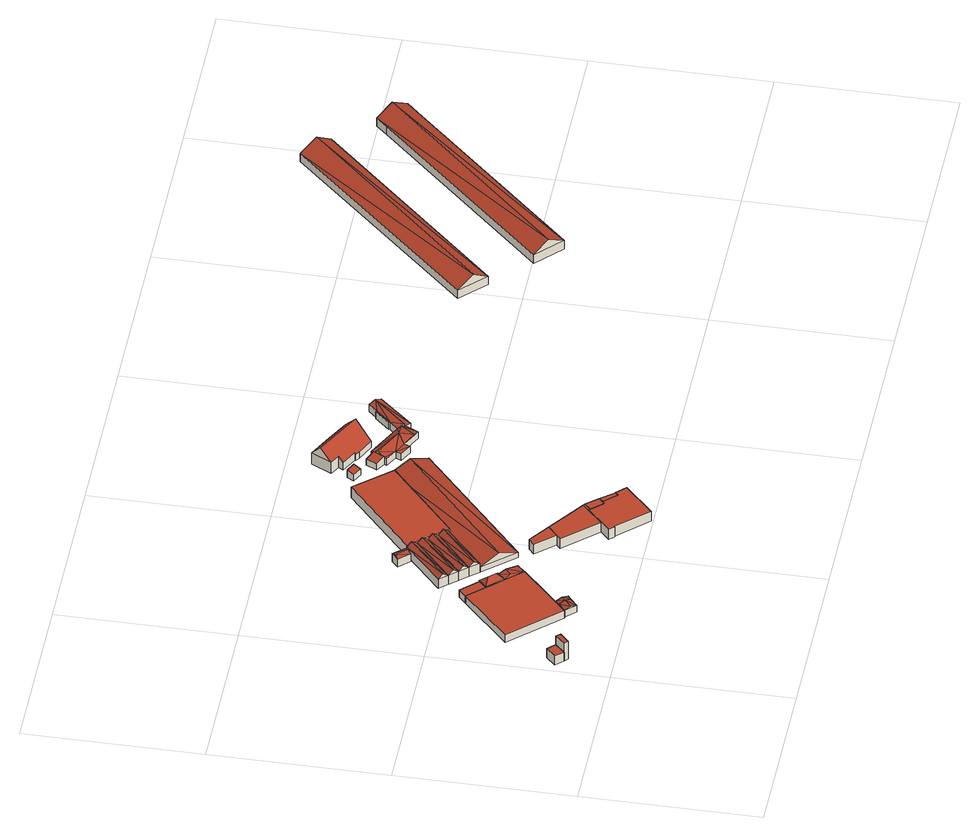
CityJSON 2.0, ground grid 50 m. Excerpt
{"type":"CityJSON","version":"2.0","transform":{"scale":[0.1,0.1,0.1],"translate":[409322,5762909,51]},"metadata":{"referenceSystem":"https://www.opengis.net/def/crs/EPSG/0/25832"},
"CityObjects":{
"building1":{"type":"Building","attributes":{"Gemeindeschluessel":"05515000","Geometrietyp2DReferenz":"3000","function":"31001_1310","roofType":"1000","measuredHeight":3},"geometry":[{"type":"Solid","lod":"2","boundaries":[[[[0,1,2,3]],[[4,5,1,0]],[[6,7,5,4]],[[3,2,7,6]],[[4,0,3,6]],[[1,5,7,2]]]],"semantics":{"surfaces":[{"type":"WallSurface"},{"type":"RoofSurface"},{"type":"GroundSurface"}],"values":[[0,0,0,0,1,2]]}}]},
"building2":{"type":"Building","attributes":{"Gemeindeschluessel":"05515000","Geometrietyp2DReferenz":"3000","function":"51009_1610","roofType":"1000","measuredHeight":6},"geometry":[{"type":"Solid","lod":"2","boundaries":[[[[8,1,9,10]],[[11,2,1,8]],[[12,13,2,11]],[[10,9,13,12]],[[11,8,10,12]],[[1,2,13,9]]]],"semantics":{"surfaces":[{"type":"WallSurface"},{"type":"RoofSurface"},{"type":"GroundSurface"}],"values":[[0,0,0,0,1,2]]}}]},
"building3":{"type":"Building","attributes":{"Gemeindeschluessel":"05515000","Geometrietyp2DReferenz":"3000","function":"31001_2460","roofType":"3100","measuredHeight":2.79},"geometry":[{"type":"Solid","lod":"2","boundaries":[[[[14,15,16,17]],[[18,19,15,14]],[[20,21,19,18]],[[17,16,21,20]],[[14,22,18]],[[20,23,17]],[[23,22,14]],[[14,17,23]],[[20,18,22]],[[22,23,20]],[[15,19,21,16]]]],"semantics":{"surfaces":[{"type":"WallSurface"},{"type":"RoofSurface"},{"type":"GroundSurface"}],"values":[[0,0,0,0,0,0,1,1,1,1,2]]}}]},
"building4":{"type":"Building","attributes":{"Gemeindeschluessel":"05515000","Geometrietyp2DReferenz":"3000","function":"51009_1610","roofType":"3100","measuredHeight":2.77},"geometry":[{"type":"Solid","lod":"2","boundaries":[[[[24,14,22]],[[18,25,26]],[[26,22,18]],[[27,28,19,15]],[[24,27,15,14]],[[25,28,27,24]],[[18,19,28,25]],[[14,15,19,18]],[[24,26,25]],[[18,22,14]],[[22,26,24]]]],"semantics":{"surfaces":[{"type":"RoofSurface"},{"type":"GroundSurface"},{"type":"WallSurface"}],"values":[[0,0,0,1,2,2,2,2,2,2,0]]}}]},
"building5":{"type":"Building","attributes":{"Gemeindeschluessel":"05515000","Geometrietyp2DReferenz":"3000","function":"31001_2740"},"children":["building5-1","building5-2","building5-3"]},
"building5-1":{"type":"BuildingPart","attributes":{"roofType":"1000","measuredHeight":2.41},"parents":["building5"],"geometry":[{"type":"Solid","lod":"2","boundaries":[[[[29,30,31,32]],[[33,34,30,29]],[[35,36,34,33]],[[33,29,32,35]],[[30,34,36,31]],[[36,35,32,31]]]],"semantics":{"surfaces":[{"type":"WallSurface"},{"type":"RoofSurface"},{"type":"GroundSurface"},{"type":"ClosureSurface"}],"values":[[0,0,0,1,2,3]]}}]},
"building5-2":{"type":"BuildingPart","attributes":{"roofType":"5000","measuredHeight":3.02},"parents":["building5"],"geometry":[{"type":"Solid","lod":"2","boundaries":[[[[37,38,39,40]],[[41,42,43,44]],[[40,39,42,41]],[[37,45,44]],[[41,46,40]],[[37,40,46]],[[46,45,37]],[[45,46,41]],[[41,44,45]],[[38,43,42,39]],[[38,37,44,43]]]],"semantics":{"surfaces":[{"type":"WallSurface"},{"type":"RoofSurface"},{"type":"GroundSurface"},{"type":"ClosureSurface"}],"values":[[0,0,0,1,0,1,1,1,1,2,3]]}}]},
"building5-3":{"type":"BuildingPart","attributes":{"roofType":"1000","measuredHeight":2.43},"parents":["building5"],"geometry":[{"type":"Solid","lod":"2","boundaries":[[[[47,48,38,37,49]],[[50,51,48,47]],[[52,32,31,51,50]],[[53,44,43,36,35,54]],[[54,52,50,47,49,53]],[[48,51,31,36,43,38]],[[32,52,54,35]],[[36,31,32,35]],[[44,53,49,37]],[[38,43,44,37]]]],"semantics":{"surfaces":[{"type":"WallSurface"},{"type":"RoofSurface"},{"type":"GroundSurface"},{"type":"ClosureSurface"}],"values":[[0,0,0,0,1,2,0,3,0,3]]}}]},
"building6":{"type":"Building","attributes":{"Gemeindeschluessel":"05515000","Geometrietyp2DReferenz":"3000","function":"51009_1610","roofType":"5000","measuredHeight":4.11},"geometry":[{"type":"Solid","lod":"2","boundaries":[[[[55,56,57,58]],[[59,60,56,55]],[[61,62,60,59]],[[58,57,62,61]],[[61,59,63]],[[63,59,55,64]],[[55,58,64]],[[64,58,61,63]],[[56,60,62,57]]]],"semantics":{"surfaces":[{"type":"WallSurface"},{"type":"RoofSurface"},{"type":"GroundSurface"}],"values":[[0,0,0,0,1,1,1,1,2]]}}]},
"building7":{"type":"Building","attributes":{"Gemeindeschluessel":"05515000","Geometrietyp2DReferenz":"3000","function":"51009_1610"},"children":["building7-1","building7-2","building7-3","building7-4"]},
"building7-1":{"type":"BuildingPart","attributes":{"roofType":"3100","measuredHeight":4.19},"parents":["building7"],"geometry":[{"type":"Solid","lod":"2","boundaries":[[[[65,66,67,68]],[[69,70,71,72]],[[68,73,65]],[[72,74,69]],[[74,73,68]],[[68,69,74]],[[72,65,73]],[[73,74,72]],[[67,66,71,70]],[[68,67,70,69]],[[72,71,66,65]]]],"semantics":{"surfaces":[{"type":"WallSurface"},{"type":"RoofSurface"},{"type":"GroundSurface"},{"type":"ClosureSurface"}],"values":[[0,0,0,0,1,1,1,1,2,3,3]]}}]},
"building7-2":{"type":"BuildingPart","attributes":{"roofType":"3100","measuredHeight":4.19},"parents":["building7"],"geometry":[{"type":"Solid","lod":"2","boundaries":[[[[75,76,66,65]],[[77,78,76,75]],[[72,71,78,77]],[[65,79,75]],[[77,80,72]],[[80,79,65]],[[65,72,80]],[[77,75,79]],[[79,80,77]],[[66,76,78,71]],[[65,66,71,72]]]],"semantics":{"surfaces":[{"type":"WallSurface"},{"type":"RoofSurface"},{"type":"GroundSurface"},{"type":"ClosureSurface"}],"values":[[0,0,0,0,0,1,1,1,1,2,3]]}}]},
"building7-3":{"type":"BuildingPart","attributes":{"roofType":"3100","measuredHeight":4.19},"parents":["building7"],"geometry":[{"type":"Solid","lod":"2","boundaries":[[[[81,82,83,84]],[[85,86,82,81]],[[84,83,87,88]],[[81,89,85]],[[88,90,84]],[[90,89,81]],[[81,84,90]],[[88,85,89]],[[89,90,88]],[[82,86,87,83]],[[88,87,86,85]]]],"semantics":{"surfaces":[{"type":"WallSurface"},{"type":"RoofSurface"},{"type":"GroundSurface"},{"type":"ClosureSurface"}],"values":[[0,0,0,0,0,1,1,1,1,2,3]]}}]},
"building7-4":{"type":"BuildingPart","attributes":{"roofType":"3100","measuredHeight":4.19},"parents":["building7"],"geometry":[{"type":"Solid","lod":"2","boundaries":[[[[68,67,86,85]],[[88,87,70,69]],[[85,91,68]],[[69,92,88]],[[92,91,85]],[[85,88,92]],[[69,68,91]],[[91,92,69]],[[86,67,70,87]],[[85,86,87,88]],[[69,70,67,68]]]],"semantics":{"surfaces":[{"type":"WallSurface"},{"type":"RoofSurface"},{"type":"GroundSurface"},{"type":"ClosureSurface"}],"values":[[0,0,0,0,1,1,1,1,2,3,3]]}}]},
"building8":{"type":"Building","attributes":{"Gemeindeschluessel":"05515000","Geometrietyp2DReferenz":"3000","function":"51009_1610","roofType":"3100","measuredHeight":3.21},"geometry":[{"type":"Solid","lod":"2","boundaries":[[[[93,94,95,96]],[[97,98,94,93]],[[99,100,98,97]],[[96,95,100,99]],[[93,101,97]],[[99,102,96]],[[101,93,96]],[[96,102,101]],[[97,101,102]],[[102,99,97]],[[94,98,100,95]]]],"semantics":{"surfaces":[{"type":"WallSurface"},{"type":"RoofSurface"},{"type":"GroundSurface"}],"values":[[0,0,0,0,0,0,1,1,1,1,2]]}}]},
"building9":{"type":"Building","attributes":{"Gemeindeschluessel":"05515000","Geometrietyp2DReferenz":"3000","function":"31001_1310"},"children":["building9-1","building9-2","building9-3"]},
"building9-1":{"type":"BuildingPart","attributes":{"roofType":"1000","measuredHeight":3.4},"parents":["building9"],"geometry":[{"type":"Solid","lod":"2","boundaries":[[[[103,104,105,106,107]],[[108,109,104,103]],[[110,111,109,108]],[[112,113,111,110]],[[114,115,113,112]],[[116,117,115,114]],[[118,119,117,116]],[[120,121,119,118]],[[122,123,121,120]],[[124,125,123,122]],[[126,127,125,124]],[[128,129,130,127,126]],[[124,122,120,118,116,114,112,110,108,103,107,128,126]],[[105,104,109,111,113,115,117,119,121,123,125,127,130]],[[129,128,107,106]],[[105,130,129,106]]]],"semantics":{"surfaces":[{"type":"WallSurface"},{"type":"RoofSurface"},{"type":"GroundSurface"},{"type":"ClosureSurface"}],"values":[[0,0,0,0,0,0,0,0,0,0,0,0,1,2,0,3]]}}]},
"building9-2":{"type":"BuildingPart","attributes":{"roofType":"1000","measuredHeight":3.37},"parents":["building9"],"geometry":[{"type":"Solid","lod":"2","boundaries":[[[[131,132,133,134]],[[135,136,132,131]],[[137,138,136,135]],[[135,131,134,137]],[[132,136,138,133]],[[133,138,137,134]]]],"semantics":{"surfaces":[{"type":"WallSurface"},{"type":"RoofSurface"},{"type":"GroundSurface"},{"type":"ClosureSurface"}],"values":[[0,0,0,1,2,3]]}}]},
"building9-3":{"type":"BuildingPart","attributes":{"roofType":"1000","measuredHeight":3.37},"parents":["building9"],"geometry":[{"type":"Solid","lod":"2","boundaries":[[[[139,140,130,129]],[[134,133,140,139]],[[106,105,138,137]],[[137,134,139,129,106]],[[140,133,138,105,130]],[[133,134,137,138]],[[105,106,129,130]]]],"semantics":{"surfaces":[{"type":"WallSurface"},{"type":"RoofSurface"},{"type":"GroundSurface"},{"type":"ClosureSurface"}],"values":[[0,0,0,1,2,3,3]]}}]},
"building10":{"type":"Building","attributes":{"Gemeindeschluessel":"05515000","Geometrietyp2DReferenz":"3000","function":"51009_1610","roofType":"1000","measuredHeight":3.12},"geometry":[{"type":"Solid","lod":"2","boundaries":[[[[141,142,143,144]],[[145,146,142,141]],[[147,148,146,145]],[[149,150,148,147]],[[144,143,150,149]],[[147,145,141,144,149]],[[142,146,148,150,143]]]],"semantics":{"surfaces":[{"type":"WallSurface"},{"type":"RoofSurface"},{"type":"GroundSurface"}],"values":[[0,0,0,0,0,1,2]]}}]},
"building11":{"type":"Building","attributes":{"Gemeindeschluessel":"05515000","Geometrietyp2DReferenz":"3000","function":"31001_2740","roofType":"3100","measuredHeight":4.02},"geometry":[{"type":"Solid","lod":"2","boundaries":[[[[151,152,153,154]],[[155,156,152,151]],[[157,158,156,155]],[[154,153,158,157]],[[151,159,155]],[[157,160,154]],[[151,154,160]],[[160,159,151]],[[159,160,157]],[[157,155,159]],[[152,156,158,153]]]],"semantics":{"surfaces":[{"type":"WallSurface"},{"type":"RoofSurface"},{"type":"GroundSurface"}],"values":[[0,0,0,0,0,0,1,1,1,1,2]]}}]},
"building12":{"type":"Building","attributes":{"Gemeindeschluessel":"05515000","Geometrietyp2DReferenz":"3000","function":"51009_1610","roofType":"1000","measuredHeight":3.28},"geometry":[{"type":"Solid","lod":"2","boundaries":[[[[161,117,162,147]],[[163,115,117,161]],[[149,113,115,163]],[[147,162,113,149]],[[163,161,147,149]],[[117,115,113,162]]]],"semantics":{"surfaces":[{"type":"WallSurface"},{"type":"RoofSurface"},{"type":"GroundSurface"}],"values":[[0,0,0,0,1,2]]}}]},
"building13":{"type":"Building","attributes":{"Gemeindeschluessel":"05515000","Geometrietyp2DReferenz":"3000","function":"31001_2740","roofType":"1000","measuredHeight":3.58},"geometry":[{"type":"Solid","lod":"2","boundaries":[[[[164,165,166,167]],[[168,169,165,164]],[[170,171,169,168]],[[172,173,171,170]],[[167,166,173,172]],[[170,168,164,167,172]],[[165,169,171,173,166]]]],"semantics":{"surfaces":[{"type":"WallSurface"},{"type":"RoofSurface"},{"type":"GroundSurface"}],"values":[[0,0,0,0,0,1,2]]}}]},
"building14":{"type":"Building","attributes":{"Gemeindeschluessel":"05515000","Geometrietyp2DReferenz":"3000","function":"31001_1310","roofType":"2100","measuredHeight":2.57},"geometry":[{"type":"Solid","lod":"2","boundaries":[[[[174,175,176,177]],[[178,179,175,174]],[[180,181,179,178]],[[177,176,181,180]],[[178,174,177,180]],[[175,179,181,176]]]],"semantics":{"surfaces":[{"type":"WallSurface"},{"type":"RoofSurface"},{"type":"GroundSurface"}],"values":[[0,0,0,0,1,2]]}}]},
"building15":{"type":"Building","attributes":{"Gemeindeschluessel":"05515000","Geometrietyp2DReferenz":"3000","function":"31001_1310","roofType":"2100","measuredHeight":2.71},"geometry":[{"type":"Solid","lod":"2","boundaries":[[[[182,183,184,185]],[[186,187,183,182]],[[188,189,187,186]],[[185,184,189,188]],[[186,182,185,188]],[[183,187,189,184]]]],"semantics":{"surfaces":[{"type":"WallSurface"},{"type":"RoofSurface"},{"type":"GroundSurface"}],"values":[[0,0,0,0,1,2]]}}]},
"building16":{"type":"Building","attributes":{"Gemeindeschluessel":"05515000","Geometrietyp2DReferenz":"3000","function":"31001_1000","roofType":"5000","measuredHeight":7.1},"address":[{"country":"Germany","locality":"Münster","thoroughfareNumber":"496","thoroughfareName":"Schifffahrter Damm"}],"geometry":[{"type":"Solid","lod":"2","boundaries":[[[[190,191,192,193]],[[194,195,191,190]],[[196,197,195,194]],[[198,199,197,196]],[[200,201,199,198]],[[202,203,201,200]],[[204,205,203,202]],[[206,207,205,204]],[[208,209,207,206]],[[210,211,209,208]],[[193,192,211,210]],[[208,206,204,202,212,213]],[[210,213,212,200,198,196,194,190,193]],[[200,212,202]],[[208,213,210]],[[191,195,197,199,201,203,205,207,209,211,192]]]],"semantics":{"surfaces":[{"type":"WallSurface"},{"type":"RoofSurface"},{"type":"GroundSurface"}],"values":[[0,0,0,0,0,0,0,0,0,0,0,1,1,0,0,2]]}}]},
"building17":{"type":"Building","attributes":{"Gemeindeschluessel":"05515000","Geometrietyp2DReferenz":"3000","function":"31001_2460","roofType":"5000","measuredHeight":3.42},"geometry":[{"type":"Solid","lod":"2","boundaries":[[[[214,189,184,215]],[[216,217,189,214]],[[218,219,217,216]],[[220,221,219,218]],[[222,223,221,220]],[[224,225,223,222]],[[226,227,225,224]],[[228,229,227,226]],[[230,231,229,228]],[[232,233,231,230]],[[215,184,233,232]],[[222,220,234]],[[235,222,234]],[[234,236,235]],[[236,234,218]],[[236,218,216]],[[236,216,214]],[[214,237,236]],[[224,235,236]],[[230,226,224]],[[230,224,236]],[[230,236,237]],[[230,237,215]],[[215,232,230]],[[230,228,226]],[[222,235,224]],[[218,234,220]],[[215,237,214]],[[189,217,219,221,223,225,227,229,231,233,184]]]],"semantics":{"surfaces":[{"type":"WallSurface"},{"type":"RoofSurface"},{"type":"GroundSurface"}],"values":[[0,0,0,0,0,0,0,0,0,0,0,1,1,1,1,1,1,1,1,1,1,1,1,1,1,0,0,0,2]]}}]},
"building18":{"type":"Building","attributes":{"Gemeindeschluessel":"05515000","Geometrietyp2DReferenz":"3000","function":"31001_1310","roofType":"5000","measuredHeight":3.05},"geometry":[{"type":"Solid","lod":"2","boundaries":[[[[238,239,240,241]],[[242,243,239,238]],[[244,245,243,242]],[[246,247,245,244]],[[248,249,247,246]],[[250,251,249,248]],[[252,253,251,250]],[[254,255,253,252]],[[256,257,255,254]],[[241,240,257,256]],[[254,252,258]],[[256,254,258]],[[258,259,256]],[[242,238,244]],[[258,250,248]],[[258,248,246]],[[246,244,238]],[[258,246,238]],[[259,258,238]],[[238,241,259]],[[250,258,252]],[[256,259,241]],[[239,243,245,247,249,251,253,255,257,240]]]],"semantics":{"surfaces":[{"type":"WallSurface"},{"type":"RoofSurface"},{"type":"GroundSurface"}],"values":[[0,0,0,0,0,0,0,0,0,0,1,1,1,1,1,1,1,1,1,1,0,0,2]]}}]},
"building19":{"type":"Building","attributes":{"Gemeindeschluessel":"05515000","Geometrietyp2DReferenz":"3000","function":"31001_2700","roofType":"5000","measuredHeight":5.86},"geometry":[{"type":"Solid","lod":"2","boundaries":[[[[260,261,262,263]],[[264,265,261,260]],[[266,267,265,264]],[[263,262,267,266]],[[268,269,264]],[[264,260,268]],[[263,266,269]],[[269,268,263]],[[264,269,266]],[[263,268,260]],[[261,265,267,262]]]],"semantics":{"surfaces":[{"type":"WallSurface"},{"type":"RoofSurface"},{"type":"GroundSurface"}],"values":[[0,0,0,0,1,1,1,1,0,0,2]]}}]},
"building20":{"type":"Building","attributes":{"Gemeindeschluessel":"05515000","Geometrietyp2DReferenz":"3000","function":"31001_2700","roofType":"3100","measuredHeight":5.8},"geometry":[{"type":"Solid","lod":"2","boundaries":[[[[270,271,272,273]],[[274,275,271,270]],[[276,277,275,274]],[[278,279,277,276]],[[280,281,279,278]],[[273,272,281,280]],[[278,276,282,280]],[[282,283,280]],[[283,282,274]],[[274,270,273,283]],[[280,283,273]],[[282,276,274]],[[271,275,277,279,281,272]]]],"semantics":{"surfaces":[{"type":"WallSurface"},{"type":"RoofSurface"},{"type":"GroundSurface"}],"values":[[0,0,0,0,0,0,1,1,1,1,0,0,2]]}}]}
},
"vertices":[
[25,129,52],[25,129,22],[53,156,22],[53,156,52],[5,151,52],[5,151,22],[32,177,52],[32,177,22],
[25,129,82],[35,119,22],[35,119,82],[53,156,82],[62,145,82],[62,145,22],
[234,180,40],[234,180,17],[211,160,17],[211,160,40],[259,152,40],[259,152,17],[237,132,40],[237,132,17],[246,166,45],[224,146,45],
[244,190,40],[270,161,40],[257,175,45],[244,190,17],[270,161,17],
[245,449,40],[245,449,16],[223,429,16],[223,429,40],[289,403,40],[289,403,16],[266,382,40],[266,382,16],
[349,292,39],[349,292,16],[372,314,16],[372,314,39],[328,360,39],[328,360,16],[306,339,16],[306,339,39],[327,326,46],[345,342,46],
[208,160,41],[208,160,16],[349,292,41],[81,297,41],[81,297,16],[223,429,41],[306,339,41],[266,382,41],
[306,339,43],[306,339,17],[328,360,17],[328,360,43],[266,382,43],[266,382,17],[289,403,43],[289,403,17],[288,381,58],[307,361,58],
[453,543,46],[453,543,16],[432,568,16],[432,568,46],[312,463,46],[312,463,16],[333,439,16],[333,439,46],[442,555,58],[323,451,58],
[474,519,46],[474,519,16],[355,414,46],[355,414,16],[464,531,58],[344,427,58],
[389,616,46],[389,616,16],[270,511,16],[270,511,46],[410,592,46],[410,592,16],[291,487,16],[291,487,46],[400,604,58],[281,499,58],
[421,580,58],[302,475,58],
[384,619,45],[384,619,18],[356,649,18],[356,649,45],[364,601,45],[364,601,18],[336,631,45],[336,631,18],[374,610,50],[346,640,50],
[650,184,43],[650,184,9],[645,187,9],[645,187,42],[645,187,43],[631,165,43],[631,165,9],[660,133,43],[660,133,9],[668,139,43],[668,139,9],[701,103,43],[701,103,9],[710,112,43],[710,112,9],[735,86,43],[735,86,9],[650,5,43],[650,5,9],[571,91,43],[571,91,9],[569,88,43],[569,88,9],[556,102,43],[556,102,9],[583,128,43],[583,128,42],[583,128,9],
[462,287,42],[462,287,9],[510,234,9],[510,234,42],[481,303,42],[481,303,9],[540,261,42],[540,261,9],
[497,223,42],[497,223,9],
[631,165,42],[631,165,10],[660,133,10],[660,133,42],[650,184,42],[650,184,10],[679,150,42],[679,150,10],[668,139,42],[668,139,10],
[433,324,33],[433,324,16],[776,625,16],[776,625,33],[357,411,33],[357,411,16],[700,712,33],[700,712,16],[395,368,56],[738,668,56],
[710,112,42],[679,150,9],[701,103,42],
[389,616,51],[389,616,15],[474,519,15],[474,519,51],[602,803,51],[602,803,15],[690,702,51],[690,702,15],[477,516,51],[477,516,15],
[683,828,39],[683,828,14],[672,808,14],[672,808,34],[710,815,39],[710,815,14],[699,794,34],[699,794,14],
[728,756,34],[728,756,13],[754,741,13],[754,741,40],[743,787,34],[743,787,13],[770,772,40],[770,772,13],
[757,818,33],[757,818,12],[768,811,12],[768,811,33],[758,821,37],[758,821,12],[713,844,36],[713,844,12],[721,858,51],[721,858,12],[693,872,51],[693,872,12],[724,931,49],[724,931,12],[796,895,48],[796,895,12],[795,894,49],[795,894,12],[858,863,47],[858,863,12],[817,787,34],[817,787,12],[709,903,83],[842,833,83],
[770,772,36],[754,741,36],[774,779,36],[774,779,13],[877,728,36],[877,728,13],[894,710,36],[894,710,13],[874,671,36],[874,671,13],[819,698,36],[819,698,13],[812,681,36],[812,681,13],[777,699,36],[777,699,13],[785,715,36],[785,715,13],[750,733,36],[750,733,13],[887,717,39],[859,678,38],[849,717,47],[764,759,47],
[902,752,35],[902,752,11],[877,728,11],[877,728,35],[900,754,35],[900,754,11],[939,796,35],[939,796,11],[942,794,35],[942,794,11],[965,819,35],[965,819,11],[975,810,35],[975,810,11],[993,791,35],[993,791,11],[907,697,35],[907,697,11],[894,710,35],[894,710,11],[980,805,42],[893,711,42],
[1473,670,32],[1473,670,4],[1545,601,4],[1545,601,32],[1959,1179,32],[1959,1179,4],[2031,1109,32],[2031,1109,4],[1511,634,62],[1997,1142,62],
[2109,973,32],[2109,973,3],[1653,497,3],[1653,497,32],[2139,1005,32],[2139,1005,3],[2211,935,32],[2211,935,3],[2179,902,32],[2179,902,3],[1725,428,32],[1725,428,3],[2175,970,61],[1689,463,61]
]}
